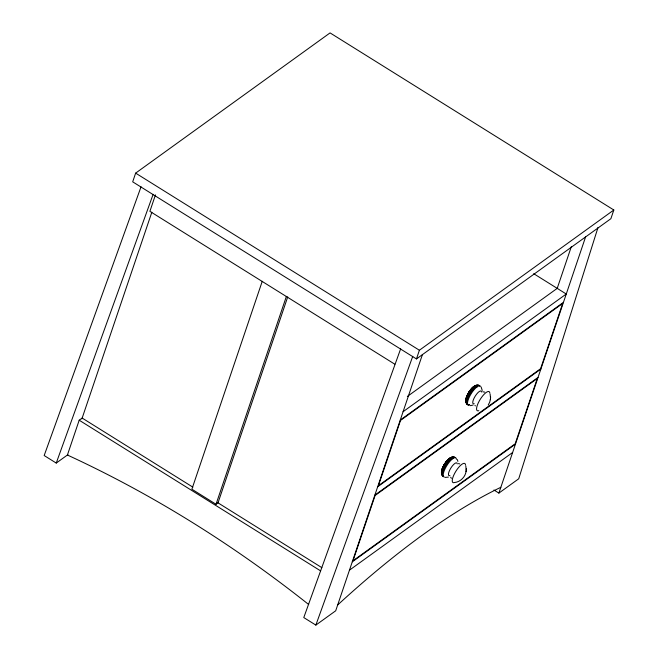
<?xml version="1.0" encoding="UTF-8"?>
<svg xmlns="http://www.w3.org/2000/svg" width="658" height="658" viewBox="0 0 658 658"><rect width="100%" height="100%" fill="white"/><g stroke="black" fill="none" stroke-linecap="round" stroke-linejoin="round"><path stroke-width="0.99" d="M482.24 390.424L481.121 386.929M465.51 464.951A11.227 3.487 -58 0 0 455.953 471.128A11.227 3.487 -58 0 0 454.497 482.536C460.518 481.969 465.716 476.688 466.152 470.651M466.209 469.944L465.782 465.823M488.244 405.007L489.716 402.145L490.473 398.797M490.531 398.09L490.103 393.969M466.086 471.597L466.292 468.718M490.407 399.743L490.613 396.873M598.032 227.405L518.718 478.785L498.879 493.097L493.944 490.013M135.638 173.128L132.694 181.838L416.448 358.939L610.879 218.703L613.824 210.001L330.061 32.9L135.638 173.128L419.393 350.237L613.824 210.001M192.86 487.15L82.168 418.06L79.19 420.207L67.412 455.023A1054.387 798.129 54.2 0 1 308.692 604.521M155.453 194.9L149.892 211.341L394.808 364.203M81.88 418.907L151.85 212.189M262.246 281.303L191.881 489.207L216.03 504.275L218.012 502.844L287.727 296.89M216.03 504.275L286.394 296.38M416.448 358.939L419.393 350.237M422.428 354.555L335.703 610.788L315.856 625.1L303.782 617.566L400.664 348.814M449.003 458.996L448.772 459.679L449.003 458.996A8.365 2.599 -58 0 0 443.097 466.892M473.316 387.151L473.086 387.833L473.316 387.151A8.365 2.599 -58 0 0 466.275 398.394M557.211 288.36L571.308 246.709M498.879 493.097L585.612 236.864M141.051 186.79L44.176 455.533L56.251 463.067L67.889 454.67M56.251 463.067L153.133 194.324M315.856 625.1L412.739 356.356M407.351 396.453L557.688 288.023M403.083 411.711L566.267 294.019L533.72 273.703M400.261 420.051L563.445 302.359M377.676 486.772L540.86 369.08M374.854 495.112L538.038 377.421M352.269 561.833L515.453 444.142M349.447 570.173L512.631 452.482M473.086 405.04L470.371 405.673M448.394 477.099L445.145 477.404M484.716 392.127L482.717 391.757M459.72 463.906L458.396 463.61M217.263 502.383L321.861 567.657M79.19 420.207L320.627 570.897M474.961 405.361L475.364 405.904M450.648 477.206L451.413 478.325M457.31 459.539L457.894 461.423M441.954 470.248A8.365 2.599 -58 0 1 442.373 468.677M444.298 477.05A11.227 3.487 -58 0 1 447.703 464.244A11.227 3.487 -58 0 1 456.455 459.292M443.484 476.524A11.219 3.479 -58 0 1 446.075 464.959A11.219 3.479 -58 0 1 455.287 457.672M441.888 470.33A8.505 2.64 -58 0 1 449.044 458.897M450.138 458.281A8.505 2.64 -58 0 1 451.001 458.157M441.872 472.913A8.998 2.796 -58 0 1 444.569 464.03A8.998 2.796 -58 0 1 451.347 457.787M441.773 473.398A9.475 2.945 -58 0 1 444.602 464.055A9.475 2.945 -58 0 1 451.742 457.483M442.415 474.328A9.903 3.076 -58 0 1 444.709 464.112A9.903 3.076 -58 0 1 452.844 457.68M442.497 474.829A10.298 3.2 -58 0 1 444.874 464.219A10.298 3.2 -58 0 1 453.329 457.524M442.645 475.306A10.627 3.298 -58 0 1 445.104 464.359A10.627 3.298 -58 0 1 453.831 457.45M442.859 475.759A10.898 3.38 -58 0 1 445.384 464.532A10.898 3.38 -58 0 1 454.324 457.45M443.147 476.17A11.096 3.446 -58 0 1 445.713 464.737A11.096 3.446 -58 0 1 454.818 457.524M449.924 475.594A7.485 2.328 -58 0 1 450.895 467.986A7.485 2.328 -58 0 1 457.261 463.865M474.393 386.542A8.365 2.599 -58 0 1 475.24 386.419M469.763 405.032A11.227 3.487 -58 0 1 470.462 394.882A11.227 3.487 -58 0 1 480.439 386.328M469.055 404.596A11.227 3.487 -58 0 1 469.754 394.438A11.227 3.487 -58 0 1 479.731 385.884M478.818 410.682A11.227 3.487 -58 0 1 480.274 399.274A11.227 3.487 -58 0 1 489.832 393.097M466.119 399.751A8.505 2.64 -58 0 1 473.365 387.044M474.459 386.427A8.505 2.64 -58 0 1 475.323 386.304M466.193 401.067A8.998 2.796 -58 0 1 468.891 392.184A8.998 2.796 -58 0 1 475.668 385.942M466.086 401.553A9.475 2.945 -58 0 1 469.606 391.173A9.475 2.945 -58 0 1 476.705 386.049M466.061 402.038A9.903 3.076 -58 0 1 469.031 392.267A9.903 3.076 -58 0 1 476.491 385.391M466.81 402.976A10.298 3.2 -58 0 1 468.504 393.525A10.298 3.2 -58 0 1 476.943 385.226M466.966 403.461A10.627 3.298 -58 0 1 468.71 393.698A10.627 3.298 -58 0 1 477.42 385.136M467.18 403.913A10.898 3.38 -58 0 1 469.705 392.678A10.898 3.38 -58 0 1 478.646 385.604M467.46 404.316A11.096 3.446 -58 0 1 470.034 392.884A11.096 3.446 -58 0 1 479.139 385.678M468.94 404.514A11.219 3.479 -58 0 1 469.647 394.372A11.219 3.479 -58 0 1 479.608 385.827M474.237 403.749A7.485 2.328 -58 0 1 475.208 396.141A7.485 2.328 -58 0 1 481.582 392.02M337.661 604.99A798.87 248.008 -58 0 1 500.845 487.29M375.101 495.482L353.009 560.756L515.198 443.772L537.29 378.506L375.101 495.482M400.508 420.421L378.416 485.694L540.605 368.71L562.697 303.437L400.508 420.421M476.688 386.534L477.091 386.814L476.688 386.534M452.367 458.379L452.77 458.659L452.367 458.379"/></g></svg>
